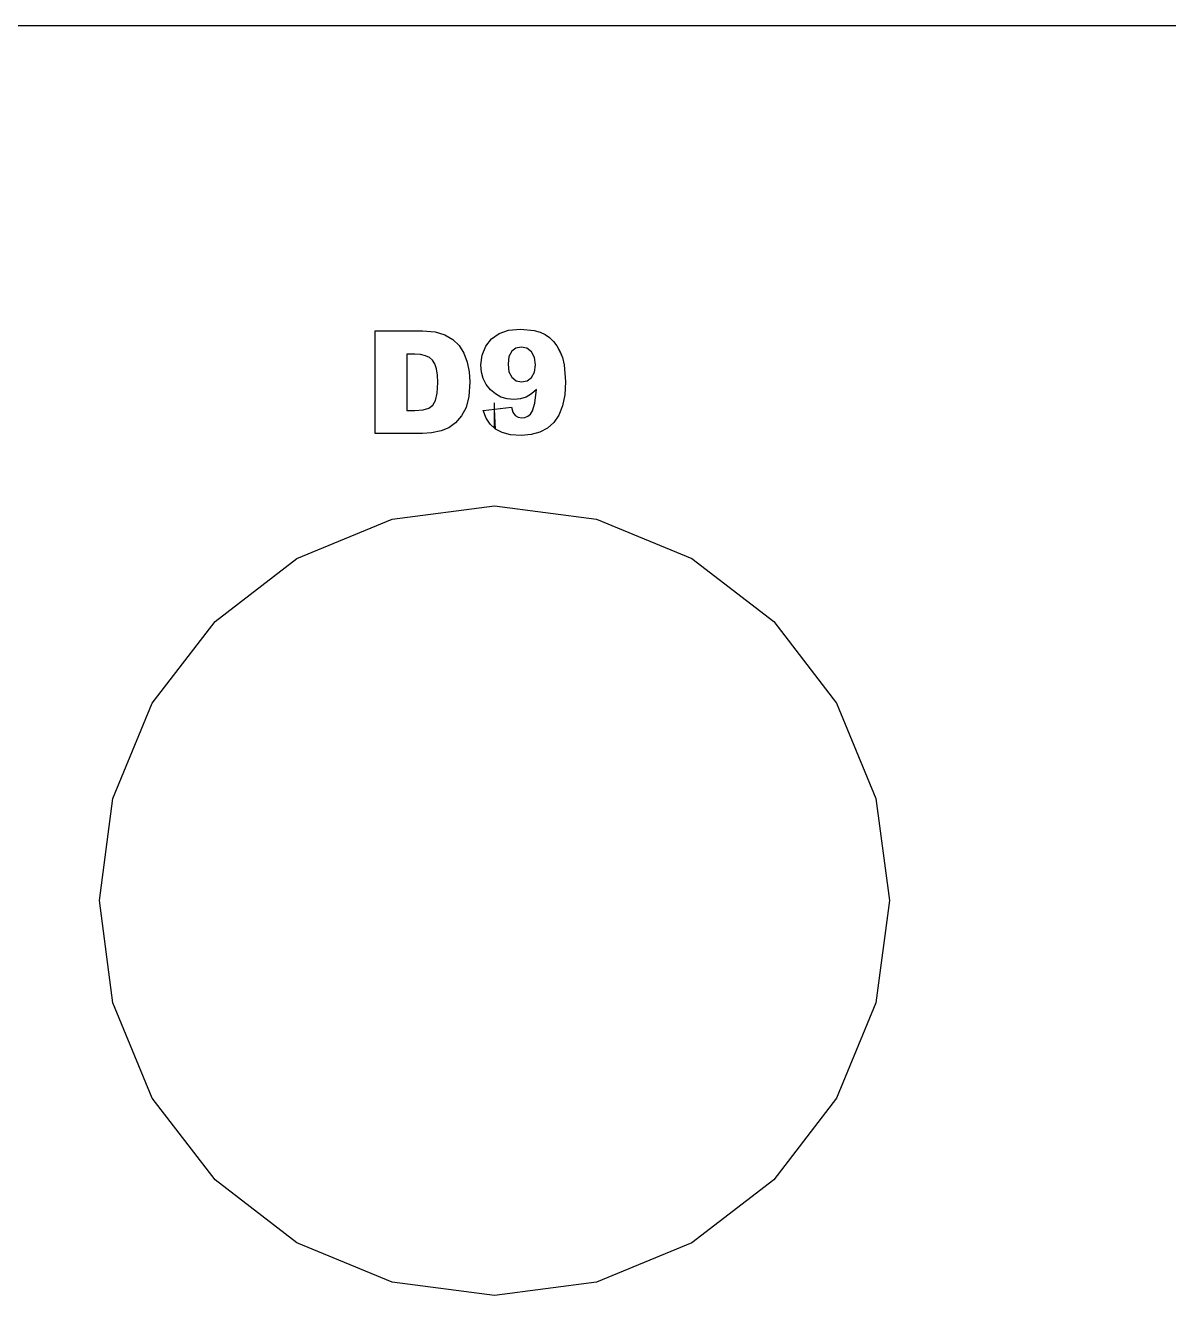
# Model space of a CAD drawing. Header units: metres. Extents: x 0 to 5.2, y 0 to 2.14.
# Drawn here: x 1.395 to 2.119, y 1.338 to 2.142 of the extents above; entities that cross this region are included whole.
import ezdxf

# ---------------------------------------------------------------- set-up
doc = ezdxf.new("R2010")
doc.units = ezdxf.units.M

msp = doc.modelspace()

# ---------------------------------------------------------------- linework, layer by layer
at = {"layer": 'D9'}
for p, q in [((1.61685, 1.94858, 0.06259), (1.64669, 1.94858, 0.06259)), ((1.61685, 1.88358, 0.06259), (1.61685, 1.94858, 0.06259)), ((1.61685, 1.94858, 0.09459), (1.64669, 1.94858, 0.09459)), ((1.61685, 1.88358, 0.09459), (1.61685, 1.94858, 0.09459)), ((1.61685, 1.94858, 0.06259), (1.61685, 1.94858, 0.09459)), ((1.64669, 1.94858, 0.06259), (1.65466, 1.94798, 0.06259)), ((1.64669, 1.94858, 0.09459), (1.65466, 1.94798, 0.09459)), ((1.64669, 1.94858, 0.06259), (1.64669, 1.94858, 0.09459)), ((1.65466, 1.94798, 0.06259), (1.66094, 1.94618, 0.06259)), ((1.65466, 1.94798, 0.09459), (1.66094, 1.94618, 0.09459)), ((1.65466, 1.94798, 0.06259), (1.65466, 1.94798, 0.09459)), ((1.66094, 1.94618, 0.06259), (1.6659, 1.94327, 0.06259)), ((1.66094, 1.94618, 0.09459), (1.6659, 1.94327, 0.09459)), ((1.66094, 1.94618, 0.06259), (1.66094, 1.94618, 0.09459)), ((1.6904, 1.94358, 0.06259), (1.69519, 1.94696, 0.06259)), ((1.6904, 1.94358, 0.09459), (1.69519, 1.94696, 0.09459)), ((1.69519, 1.94696, 0.06259), (1.70124, 1.949, 0.06259)), ((1.69519, 1.94696, 0.09459), (1.70124, 1.949, 0.09459)), ((1.69519, 1.94696, 0.06259), (1.69519, 1.94696, 0.09459)), ((1.70124, 1.949, 0.06259), (1.70867, 1.94969, 0.06259)), ((1.70124, 1.949, 0.09459), (1.70867, 1.94968, 0.09459)), ((1.70124, 1.949, 0.06259), (1.70124, 1.949, 0.09459)), ((1.70867, 1.94969, 0.06259), (1.71746, 1.94885, 0.06259)), ((1.70867, 1.94969, 0.06259), (1.70867, 1.94968, 0.09459)), ((1.70867, 1.94968, 0.09459), (1.71746, 1.94885, 0.09459)), ((1.71746, 1.94885, 0.06259), (1.72113, 1.9478, 0.06259)), ((1.71746, 1.94885, 0.09459), (1.72113, 1.9478, 0.09459)), ((1.71746, 1.94885, 0.06259), (1.71746, 1.94885, 0.09459)), ((1.72113, 1.9478, 0.06259), (1.72432, 1.94634, 0.06259)), ((1.72113, 1.9478, 0.09459), (1.72432, 1.94634, 0.09459)), ((1.72113, 1.9478, 0.06259), (1.72113, 1.9478, 0.09459)), ((1.72432, 1.94634, 0.06259), (1.72712, 1.94442, 0.06259)), ((1.72432, 1.94634, 0.09459), (1.72712, 1.94442, 0.09459)), ((1.72432, 1.94634, 0.06259), (1.72432, 1.94634, 0.09459)), ((1.6659, 1.94327, 0.06259), (1.66992, 1.93931, 0.06259)), ((1.6659, 1.94327, 0.09459), (1.66992, 1.93931, 0.09459)), ((1.6659, 1.94327, 0.06259), (1.6659, 1.94327, 0.09459)), ((1.66992, 1.93931, 0.06259), (1.67298, 1.93447, 0.06259)), ((1.66992, 1.93931, 0.09459), (1.67298, 1.93446, 0.09459)), ((1.66992, 1.93931, 0.06259), (1.66992, 1.93931, 0.09459)), ((1.68447, 1.9333, 0.06259), (1.68677, 1.93891, 0.06259)), ((1.68447, 1.9333, 0.09459), (1.68677, 1.93891, 0.09459)), ((1.68677, 1.93891, 0.06259), (1.6904, 1.94358, 0.06259)), ((1.68677, 1.93891, 0.09459), (1.6904, 1.94358, 0.09459)), ((1.68677, 1.93891, 0.06259), (1.68677, 1.93891, 0.09459)), ((1.6904, 1.94358, 0.06259), (1.6904, 1.94358, 0.09459)), ((1.70592, 1.93775, 0.06259), (1.70324, 1.93572, 0.06259)), ((1.70592, 1.93775, 0.09459), (1.70324, 1.93572, 0.09459)), ((1.7092, 1.93842, 0.06259), (1.70592, 1.93775, 0.06259)), ((1.7092, 1.93842, 0.09459), (1.70592, 1.93775, 0.09459)), ((1.70592, 1.93775, 0.06259), (1.70592, 1.93775, 0.09459)), ((1.71273, 1.93767, 0.06259), (1.7092, 1.93842, 0.06259)), ((1.71273, 1.93767, 0.09459), (1.7092, 1.93842, 0.09459)), ((1.7092, 1.93842, 0.06259), (1.7092, 1.93842, 0.09459)), ((1.71568, 1.93543, 0.06259), (1.71273, 1.93767, 0.06259)), ((1.71568, 1.93543, 0.09459), (1.71273, 1.93767, 0.09459)), ((1.71273, 1.93767, 0.06259), (1.71273, 1.93767, 0.09459)), ((1.72712, 1.94442, 0.06259), (1.72963, 1.942, 0.06259)), ((1.72712, 1.94442, 0.09459), (1.72963, 1.942, 0.09459)), ((1.72712, 1.94442, 0.06259), (1.72712, 1.94442, 0.09459)), ((1.72963, 1.942, 0.06259), (1.73183, 1.9391, 0.06259)), ((1.72963, 1.942, 0.09459), (1.73183, 1.9391, 0.09459)), ((1.72963, 1.942, 0.06259), (1.72963, 1.942, 0.09459)), ((1.73183, 1.9391, 0.06259), (1.73374, 1.9357, 0.06259)), ((1.73183, 1.9391, 0.09459), (1.73374, 1.93569, 0.09459)), ((1.73183, 1.9391, 0.06259), (1.73183, 1.9391, 0.09459)), ((1.63693, 1.93386, 0.06259), (1.63693, 1.89834, 0.06259)), ((1.64194, 1.93386, 0.06259), (1.63693, 1.93386, 0.06259)), ((1.63693, 1.93386, 0.06259), (1.63693, 1.93385, 0.09459)), ((1.63693, 1.93385, 0.09459), (1.63693, 1.89834, 0.09459)), ((1.64194, 1.93385, 0.09459), (1.63693, 1.93385, 0.09459)), ((1.64557, 1.93362, 0.06259), (1.64194, 1.93386, 0.06259)), ((1.64194, 1.93386, 0.06259), (1.64194, 1.93385, 0.09459)), ((1.64557, 1.93362, 0.09459), (1.64194, 1.93385, 0.09459)), ((1.64864, 1.9329, 0.06259), (1.64557, 1.93362, 0.06259)), ((1.64864, 1.9329, 0.09459), (1.64557, 1.93362, 0.09459)), ((1.64557, 1.93362, 0.06259), (1.64557, 1.93362, 0.09459)), ((1.65115, 1.93171, 0.06259), (1.64864, 1.9329, 0.06259)), ((1.65115, 1.93171, 0.09459), (1.64864, 1.9329, 0.09459)), ((1.64864, 1.9329, 0.06259), (1.64864, 1.9329, 0.09459)), ((1.65311, 1.93004, 0.06259), (1.65115, 1.93171, 0.06259)), ((1.65311, 1.93004, 0.09459), (1.65115, 1.93171, 0.09459)), ((1.65115, 1.93171, 0.06259), (1.65115, 1.93171, 0.09459)), ((1.65459, 1.92773, 0.06259), (1.65311, 1.93004, 0.06259)), ((1.65459, 1.92773, 0.09459), (1.65311, 1.93004, 0.09459)), ((1.65311, 1.93004, 0.06259), (1.65311, 1.93004, 0.09459)), ((1.67298, 1.93447, 0.06259), (1.67506, 1.92889, 0.06259)), ((1.67298, 1.93447, 0.06259), (1.67298, 1.93446, 0.09459)), ((1.67298, 1.93446, 0.09459), (1.67506, 1.92889, 0.09459)), ((1.68371, 1.92712, 0.06259), (1.68447, 1.9333, 0.06259)), ((1.68371, 1.92712, 0.09459), (1.68447, 1.9333, 0.09459)), ((1.68447, 1.9333, 0.06259), (1.68447, 1.9333, 0.09459)), ((1.70146, 1.93234, 0.06259), (1.70087, 1.9276, 0.06259)), ((1.70146, 1.93234, 0.09459), (1.70087, 1.9276, 0.09459)), ((1.70324, 1.93572, 0.06259), (1.70146, 1.93234, 0.06259)), ((1.70324, 1.93572, 0.09459), (1.70146, 1.93234, 0.09459)), ((1.70146, 1.93234, 0.06259), (1.70146, 1.93234, 0.09459)), ((1.70324, 1.93572, 0.06259), (1.70324, 1.93572, 0.09459)), ((1.71767, 1.93187, 0.06259), (1.71568, 1.93543, 0.06259)), ((1.71767, 1.93187, 0.09459), (1.71568, 1.93543, 0.09459)), ((1.71568, 1.93543, 0.06259), (1.71568, 1.93543, 0.09459)), ((1.71834, 1.92716, 0.06259), (1.71767, 1.93187, 0.06259)), ((1.71834, 1.92716, 0.09459), (1.71767, 1.93187, 0.09459)), ((1.71767, 1.93187, 0.06259), (1.71767, 1.93187, 0.09459)), ((1.73374, 1.9357, 0.06259), (1.73529, 1.93176, 0.06259)), ((1.73374, 1.9357, 0.06259), (1.73374, 1.93569, 0.09459)), ((1.73374, 1.93569, 0.09459), (1.73529, 1.93176, 0.09459)), ((1.73529, 1.93176, 0.06259), (1.73639, 1.92723, 0.06259)), ((1.73529, 1.93176, 0.09459), (1.73639, 1.92723, 0.09459)), ((1.73529, 1.93176, 0.06259), (1.73529, 1.93176, 0.09459)), ((1.65564, 1.9246, 0.06259), (1.65459, 1.92773, 0.06259)), ((1.65564, 1.9246, 0.09459), (1.65459, 1.92773, 0.09459)), ((1.65459, 1.92773, 0.06259), (1.65459, 1.92773, 0.09459)), ((1.65627, 1.92066, 0.06259), (1.65564, 1.9246, 0.06259)), ((1.65627, 1.92066, 0.09459), (1.65564, 1.9246, 0.09459)), ((1.65564, 1.9246, 0.06259), (1.65564, 1.9246, 0.09459)), ((1.67506, 1.92889, 0.06259), (1.67626, 1.92277, 0.06259)), ((1.67506, 1.92889, 0.09459), (1.67626, 1.92277, 0.09459)), ((1.67506, 1.92889, 0.06259), (1.67506, 1.92889, 0.09459)), ((1.67626, 1.92277, 0.06259), (1.67666, 1.9163, 0.06259)), ((1.67626, 1.92277, 0.09459), (1.67666, 1.9163, 0.09459)), ((1.67626, 1.92277, 0.06259), (1.67626, 1.92277, 0.09459)), ((1.68408, 1.92258, 0.06259), (1.68371, 1.92712, 0.06259)), ((1.68408, 1.92258, 0.09459), (1.68371, 1.92712, 0.09459)), ((1.68371, 1.92712, 0.06259), (1.68371, 1.92712, 0.09459)), ((1.68521, 1.91845, 0.06259), (1.68408, 1.92258, 0.06259)), ((1.68521, 1.91845, 0.09459), (1.68408, 1.92258, 0.09459)), ((1.68408, 1.92258, 0.06259), (1.68408, 1.92258, 0.09459)), ((1.70087, 1.9276, 0.06259), (1.70148, 1.92279, 0.06259)), ((1.70087, 1.9276, 0.09459), (1.70148, 1.92279, 0.09459)), ((1.70087, 1.9276, 0.06259), (1.70087, 1.9276, 0.09459)), ((1.70148, 1.92279, 0.06259), (1.70333, 1.91927, 0.06259)), ((1.70148, 1.92279, 0.09459), (1.70333, 1.91927, 0.09459)), ((1.70148, 1.92279, 0.06259), (1.70148, 1.92279, 0.09459)), ((1.71581, 1.91918, 0.06259), (1.7177, 1.92257, 0.06259)), ((1.71581, 1.91918, 0.09459), (1.7177, 1.92257, 0.09459)), ((1.7177, 1.92257, 0.06259), (1.71834, 1.92716, 0.06259)), ((1.7177, 1.92257, 0.09459), (1.71834, 1.92716, 0.09459)), ((1.7177, 1.92257, 0.06259), (1.7177, 1.92257, 0.09459)), ((1.71834, 1.92716, 0.06259), (1.71834, 1.92716, 0.09459)), ((1.73639, 1.92723, 0.06259), (1.73727, 1.91643, 0.06259)), ((1.73639, 1.92723, 0.09459), (1.73727, 1.91643, 0.09459)), ((1.73639, 1.92723, 0.06259), (1.73639, 1.92723, 0.09459)), ((1.65611, 1.90918, 0.06259), (1.65648, 1.9159, 0.06259)), ((1.65611, 1.90917, 0.09459), (1.65648, 1.9159, 0.09459)), ((1.65648, 1.9159, 0.06259), (1.65627, 1.92066, 0.06259)), ((1.65648, 1.9159, 0.09459), (1.65627, 1.92066, 0.09459)), ((1.65627, 1.92066, 0.06259), (1.65627, 1.92066, 0.09459)), ((1.65648, 1.9159, 0.06259), (1.65648, 1.9159, 0.09459)), ((1.67666, 1.9163, 0.06259), (1.67607, 1.90705, 0.06259)), ((1.67666, 1.9163, 0.09459), (1.67607, 1.90705, 0.09459)), ((1.67666, 1.9163, 0.06259), (1.67666, 1.9163, 0.09459)), ((1.68709, 1.91473, 0.06259), (1.68521, 1.91845, 0.06259)), ((1.68709, 1.91473, 0.09459), (1.68521, 1.91845, 0.09459)), ((1.68521, 1.91845, 0.06259), (1.68521, 1.91845, 0.09459)), ((1.68972, 1.91142, 0.06259), (1.68709, 1.91473, 0.06259)), ((1.68972, 1.91142, 0.09459), (1.68709, 1.91473, 0.09459)), ((1.68709, 1.91473, 0.06259), (1.68709, 1.91473, 0.09459)), ((1.70333, 1.91927, 0.06259), (1.70609, 1.91711, 0.06259)), ((1.70333, 1.91927, 0.09459), (1.70609, 1.91711, 0.09459)), ((1.70333, 1.91927, 0.06259), (1.70333, 1.91927, 0.09459)), ((1.70609, 1.91711, 0.06259), (1.70947, 1.91639, 0.06259)), ((1.70609, 1.91711, 0.09459), (1.70947, 1.91639, 0.09459)), ((1.70609, 1.91711, 0.06259), (1.70609, 1.91711, 0.09459)), ((1.70947, 1.91639, 0.06259), (1.71296, 1.91709, 0.06259)), ((1.70947, 1.91639, 0.09459), (1.71296, 1.91708, 0.09459)), ((1.70947, 1.91639, 0.06259), (1.70947, 1.91639, 0.09459)), ((1.71296, 1.91709, 0.06259), (1.71581, 1.91918, 0.06259)), ((1.71296, 1.91708, 0.09459), (1.71581, 1.91918, 0.09459)), ((1.71296, 1.91709, 0.06259), (1.71296, 1.91708, 0.09459)), ((1.71581, 1.91918, 0.06259), (1.71581, 1.91918, 0.09459)), ((1.73727, 1.91643, 0.06259), (1.73681, 1.90822, 0.06259)), ((1.73727, 1.91643, 0.09459), (1.73681, 1.90822, 0.09459)), ((1.73727, 1.91643, 0.06259), (1.73727, 1.91643, 0.09459)), ((1.65498, 1.90462, 0.06259), (1.65611, 1.90918, 0.06259)), ((1.65498, 1.90461, 0.09459), (1.65611, 1.90917, 0.09459)), ((1.65611, 1.90918, 0.06259), (1.65611, 1.90917, 0.09459)), ((1.67607, 1.90705, 0.06259), (1.67429, 1.90014, 0.06259)), ((1.67607, 1.90705, 0.09459), (1.67429, 1.90014, 0.09459)), ((1.67607, 1.90705, 0.06259), (1.67607, 1.90705, 0.09459)), ((1.69289, 1.90871, 0.06259), (1.68972, 1.91142, 0.06259)), ((1.69289, 1.9087, 0.09459), (1.68972, 1.91142, 0.09459)), ((1.68972, 1.91142, 0.06259), (1.68972, 1.91142, 0.09459)), ((1.69641, 1.90677, 0.06259), (1.69289, 1.90871, 0.06259)), ((1.69289, 1.90871, 0.06259), (1.69289, 1.9087, 0.09459)), ((1.69641, 1.90676, 0.09459), (1.69289, 1.9087, 0.09459)), ((1.70026, 1.9056, 0.06259), (1.69641, 1.90677, 0.06259)), ((1.69641, 1.90677, 0.06259), (1.69641, 1.90676, 0.09459)), ((1.70026, 1.9056, 0.09459), (1.69641, 1.90676, 0.09459)), ((1.70446, 1.90521, 0.06259), (1.70026, 1.9056, 0.06259)), ((1.70446, 1.90521, 0.09459), (1.70026, 1.9056, 0.09459)), ((1.70026, 1.9056, 0.06259), (1.70026, 1.9056, 0.09459)), ((1.70867, 1.9056, 0.06259), (1.70446, 1.90521, 0.06259)), ((1.70867, 1.9056, 0.09459), (1.70446, 1.90521, 0.09459)), ((1.71235, 1.90677, 0.06259), (1.70867, 1.9056, 0.06259)), ((1.71235, 1.90676, 0.09459), (1.70867, 1.9056, 0.09459)), ((1.70867, 1.9056, 0.06259), (1.70867, 1.9056, 0.09459)), ((1.71572, 1.90876, 0.06259), (1.71235, 1.90677, 0.06259)), ((1.71572, 1.90876, 0.09459), (1.71235, 1.90676, 0.09459)), ((1.71235, 1.90677, 0.06259), (1.71235, 1.90676, 0.09459)), ((1.719, 1.91164, 0.06259), (1.71572, 1.90876, 0.06259)), ((1.719, 1.91164, 0.09459), (1.71572, 1.90876, 0.09459)), ((1.71572, 1.90876, 0.06259), (1.71572, 1.90876, 0.09459)), ((1.71789, 1.90299, 0.06259), (1.719, 1.91164, 0.06259)), ((1.71789, 1.90298, 0.09459), (1.719, 1.91164, 0.09459)), ((1.719, 1.91164, 0.06259), (1.719, 1.91164, 0.09459)), ((1.73681, 1.90822, 0.06259), (1.73542, 1.90118, 0.06259)), ((1.73681, 1.90822, 0.09459), (1.73542, 1.90118, 0.09459)), ((1.73681, 1.90822, 0.06259), (1.73681, 1.90822, 0.09459)), ((1.63693, 1.89834, 0.06259), (1.64185, 1.89834, 0.06259)), ((1.63693, 1.89834, 0.09459), (1.64185, 1.89834, 0.09459)), ((1.63693, 1.89834, 0.06259), (1.63693, 1.89834, 0.09459)), ((1.64185, 1.89834, 0.06259), (1.64724, 1.89869, 0.06259)), ((1.64185, 1.89834, 0.09459), (1.64724, 1.89869, 0.09459)), ((1.64185, 1.89834, 0.06259), (1.64185, 1.89834, 0.09459)), ((1.64724, 1.89869, 0.06259), (1.65081, 1.89974, 0.06259)), ((1.64724, 1.89869, 0.09459), (1.65081, 1.89974, 0.09459)), ((1.64724, 1.89869, 0.06259), (1.64724, 1.89869, 0.09459)), ((1.65081, 1.89974, 0.06259), (1.65318, 1.90166, 0.06259)), ((1.65081, 1.89974, 0.09459), (1.65318, 1.90165, 0.09459)), ((1.65081, 1.89974, 0.06259), (1.65081, 1.89974, 0.09459)), ((1.65318, 1.90166, 0.06259), (1.65498, 1.90462, 0.06259)), ((1.65318, 1.90165, 0.09459), (1.65498, 1.90461, 0.09459)), ((1.65318, 1.90166, 0.06259), (1.65318, 1.90165, 0.09459)), ((1.65498, 1.90462, 0.06259), (1.65498, 1.90461, 0.09459)), ((1.67429, 1.90014, 0.06259), (1.67145, 1.89486, 0.06259)), ((1.67429, 1.90014, 0.09459), (1.67145, 1.89486, 0.09459)), ((1.67429, 1.90014, 0.06259), (1.67429, 1.90014, 0.09459)), ((1.68508, 1.89816, 0.06259), (1.70304, 1.90043, 0.06259)), ((1.68508, 1.89816, 0.09459), (1.70304, 1.90042, 0.09459)), ((1.68702, 1.89341, 0.06259), (1.68508, 1.89816, 0.06259)), ((1.68702, 1.89341, 0.09459), (1.68508, 1.89816, 0.09459)), ((1.68508, 1.89816, 0.06259), (1.68508, 1.89816, 0.09459)), ((1.70304, 1.90043, 0.06259), (1.70399, 1.89721, 0.06259)), ((1.70304, 1.90043, 0.06259), (1.70304, 1.90042, 0.09459)), ((1.70304, 1.90042, 0.09459), (1.70399, 1.89721, 0.09459)), ((1.70446, 1.90521, 0.06259), (1.70446, 1.90521, 0.09459)), ((1.715, 1.89602, 0.06259), (1.71634, 1.89794, 0.06259)), ((1.715, 1.89602, 0.09459), (1.71634, 1.89794, 0.09459)), ((1.71634, 1.89794, 0.06259), (1.71789, 1.90299, 0.06259)), ((1.71634, 1.89794, 0.09459), (1.71789, 1.90298, 0.09459)), ((1.71634, 1.89794, 0.06259), (1.71634, 1.89794, 0.09459)), ((1.71789, 1.90299, 0.06259), (1.71789, 1.90298, 0.09459)), ((1.73542, 1.90118, 0.06259), (1.7331, 1.89533, 0.06259)), ((1.73542, 1.90118, 0.09459), (1.7331, 1.89533, 0.09459)), ((1.73542, 1.90118, 0.06259), (1.73542, 1.90118, 0.09459)), ((1.6677, 1.89052, 0.06259), (1.66333, 1.88728, 0.06259)), ((1.6677, 1.89051, 0.09459), (1.66333, 1.88728, 0.09459)), ((1.67145, 1.89486, 0.06259), (1.6677, 1.89052, 0.06259)), ((1.67145, 1.89486, 0.09459), (1.6677, 1.89051, 0.09459)), ((1.6677, 1.89052, 0.06259), (1.6677, 1.89051, 0.09459)), ((1.67145, 1.89486, 0.06259), (1.67145, 1.89486, 0.09459)), ((1.68965, 1.88952, 0.06259), (1.68702, 1.89341, 0.06259)), ((1.68965, 1.88952, 0.09459), (1.68702, 1.89341, 0.09459)), ((1.68702, 1.89341, 0.06259), (1.68702, 1.89341, 0.09459)), ((1.693, 1.88648, 0.06259), (1.68965, 1.88952, 0.06259)), ((1.693, 1.88647, 0.09459), (1.68965, 1.88952, 0.09459)), ((1.68965, 1.88952, 0.06259), (1.68965, 1.88952, 0.09459)), ((1.70399, 1.89721, 0.06259), (1.70543, 1.8951, 0.06259)), ((1.70399, 1.89721, 0.09459), (1.70543, 1.8951, 0.09459)), ((1.70399, 1.89721, 0.06259), (1.70399, 1.89721, 0.09459)), ((1.70543, 1.8951, 0.06259), (1.70731, 1.89394, 0.06259)), ((1.70543, 1.8951, 0.09459), (1.70731, 1.89394, 0.09459)), ((1.70543, 1.8951, 0.06259), (1.70543, 1.8951, 0.09459)), ((1.70731, 1.89394, 0.06259), (1.70956, 1.89355, 0.06259)), ((1.70731, 1.89394, 0.09459), (1.70956, 1.89355, 0.09459)), ((1.70731, 1.89394, 0.06259), (1.70731, 1.89394, 0.09459)), ((1.70956, 1.89355, 0.06259), (1.71161, 1.89383, 0.06259)), ((1.70956, 1.89355, 0.09459), (1.71161, 1.89383, 0.09459)), ((1.70956, 1.89355, 0.06259), (1.70956, 1.89355, 0.09459)), ((1.71161, 1.89383, 0.06259), (1.71343, 1.89465, 0.06259)), ((1.71161, 1.89383, 0.09459), (1.71343, 1.89465, 0.09459)), ((1.71161, 1.89383, 0.06259), (1.71161, 1.89383, 0.09459)), ((1.71343, 1.89465, 0.06259), (1.715, 1.89602, 0.06259)), ((1.71343, 1.89465, 0.09459), (1.715, 1.89602, 0.09459)), ((1.71343, 1.89465, 0.06259), (1.71343, 1.89465, 0.09459)), ((1.715, 1.89602, 0.06259), (1.715, 1.89602, 0.09459)), ((1.72986, 1.89065, 0.06259), (1.7258, 1.88707, 0.06259)), ((1.72986, 1.89065, 0.09459), (1.7258, 1.88707, 0.09459)), ((1.7331, 1.89533, 0.06259), (1.72986, 1.89065, 0.06259)), ((1.7331, 1.89533, 0.09459), (1.72986, 1.89065, 0.09459)), ((1.72986, 1.89065, 0.06259), (1.72986, 1.89065, 0.09459)), ((1.7331, 1.89533, 0.06259), (1.7331, 1.89533, 0.09459)), ((1.64669, 1.88358, 0.06259), (1.61685, 1.88358, 0.06259)), ((1.64669, 1.88358, 0.09459), (1.61685, 1.88358, 0.09459)), ((1.61685, 1.88358, 0.06259), (1.61685, 1.88358, 0.09459)), ((1.65236, 1.88402, 0.06259), (1.64669, 1.88358, 0.06259)), ((1.65236, 1.88402, 0.09459), (1.64669, 1.88358, 0.09459)), ((1.64669, 1.88358, 0.06259), (1.64669, 1.88358, 0.09459)), ((1.65866, 1.88535, 0.06259), (1.65236, 1.88402, 0.06259)), ((1.65866, 1.88535, 0.09459), (1.65236, 1.88402, 0.09459)), ((1.65236, 1.88402, 0.06259), (1.65236, 1.88402, 0.09459)), ((1.66333, 1.88728, 0.06259), (1.65866, 1.88535, 0.06259)), ((1.66333, 1.88728, 0.09459), (1.65866, 1.88535, 0.09459)), ((1.65866, 1.88535, 0.06259), (1.65866, 1.88535, 0.09459)), ((1.66333, 1.88728, 0.06259), (1.66333, 1.88728, 0.09459)), ((1.6971, 1.88426, 0.06259), (1.693, 1.88648, 0.06259)), ((1.693, 1.88648, 0.06259), (1.693, 1.88647, 0.09459)), ((1.6971, 1.88426, 0.09459), (1.693, 1.88647, 0.09459)), ((1.7024, 1.88292, 0.06259), (1.6971, 1.88426, 0.06259)), ((1.7024, 1.88292, 0.09459), (1.6971, 1.88426, 0.09459)), ((1.6971, 1.88426, 0.06259), (1.6971, 1.88426, 0.09459)), ((1.70934, 1.88247, 0.06259), (1.7024, 1.88292, 0.06259)), ((1.70934, 1.88247, 0.09459), (1.7024, 1.88292, 0.09459)), ((1.7024, 1.88292, 0.06259), (1.7024, 1.88292, 0.09459)), ((1.71554, 1.88298, 0.06259), (1.70934, 1.88247, 0.06259)), ((1.71554, 1.88298, 0.09459), (1.70934, 1.88247, 0.09459)), ((1.70934, 1.88247, 0.06259), (1.70934, 1.88247, 0.09459)), ((1.72103, 1.88451, 0.06259), (1.71554, 1.88298, 0.06259)), ((1.72103, 1.88451, 0.09459), (1.71554, 1.88298, 0.09459)), ((1.71554, 1.88298, 0.06259), (1.71554, 1.88298, 0.09459)), ((1.7258, 1.88707, 0.06259), (1.72103, 1.88451, 0.06259)), ((1.7258, 1.88707, 0.09459), (1.72103, 1.88451, 0.09459)), ((1.72103, 1.88451, 0.06259), (1.72103, 1.88451, 0.09459)), ((1.7258, 1.88707, 0.06259), (1.7258, 1.88707, 0.09459))]:
    msp.add_line(p, q, dxfattribs=at)
at = {"layer": 'EXTRUDER_SIDE'}
for p, q in [((0, 2.142, 0.0626), (5.204, 2.142, 0.0626)), ((0, 2.142, 0.0001), (5.204, 2.142, 0.0001)), ((1.61685, 1.94858, 0.06259), (1.64669, 1.94858, 0.06259)), ((1.61685, 1.88358, 0.06259), (1.61685, 1.94858, 0.06259)), ((1.64669, 1.94858, 0.06259), (1.65466, 1.94798, 0.06259)), ((1.65466, 1.94798, 0.06259), (1.66094, 1.94618, 0.06259)), ((1.66094, 1.94618, 0.06259), (1.6659, 1.94327, 0.06259)), ((1.6904, 1.94358, 0.06259), (1.69519, 1.94696, 0.06259)), ((1.69519, 1.94696, 0.06259), (1.70124, 1.949, 0.06259)), ((1.70124, 1.949, 0.06259), (1.70867, 1.94969, 0.06259)), ((1.70867, 1.94969, 0.06259), (1.71746, 1.94885, 0.06259)), ((1.71746, 1.94885, 0.06259), (1.72113, 1.9478, 0.06259)), ((1.72113, 1.9478, 0.06259), (1.72432, 1.94634, 0.06259)), ((1.72432, 1.94634, 0.06259), (1.72712, 1.94442, 0.06259)), ((1.6659, 1.94327, 0.06259), (1.66992, 1.93931, 0.06259)), ((1.66992, 1.93931, 0.06259), (1.67298, 1.93447, 0.06259)), ((1.68447, 1.9333, 0.06259), (1.68677, 1.93891, 0.06259)), ((1.68677, 1.93891, 0.06259), (1.6904, 1.94358, 0.06259)), ((1.70592, 1.93775, 0.06259), (1.70324, 1.93572, 0.06259)), ((1.7092, 1.93842, 0.06259), (1.70592, 1.93775, 0.06259)), ((1.71273, 1.93767, 0.06259), (1.7092, 1.93842, 0.06259)), ((1.71568, 1.93543, 0.06259), (1.71273, 1.93767, 0.06259)), ((1.72712, 1.94442, 0.06259), (1.72963, 1.942, 0.06259)), ((1.72963, 1.942, 0.06259), (1.73183, 1.9391, 0.06259)), ((1.73183, 1.9391, 0.06259), (1.73374, 1.9357, 0.06259)), ((1.64194, 1.93386, 0.06259), (1.63693, 1.93386, 0.06259)), ((1.63693, 1.93386, 0.06259), (1.63693, 1.89834, 0.06259)), ((1.64557, 1.93362, 0.06259), (1.64194, 1.93386, 0.06259)), ((1.64864, 1.9329, 0.06259), (1.64557, 1.93362, 0.06259)), ((1.65115, 1.93171, 0.06259), (1.64864, 1.9329, 0.06259)), ((1.65311, 1.93004, 0.06259), (1.65115, 1.93171, 0.06259)), ((1.65459, 1.92773, 0.06259), (1.65311, 1.93004, 0.06259)), ((1.67298, 1.93447, 0.06259), (1.67506, 1.92889, 0.06259)), ((1.68371, 1.92712, 0.06259), (1.68447, 1.9333, 0.06259)), ((1.70146, 1.93234, 0.06259), (1.70087, 1.9276, 0.06259)), ((1.70324, 1.93572, 0.06259), (1.70146, 1.93234, 0.06259)), ((1.71767, 1.93187, 0.06259), (1.71568, 1.93543, 0.06259)), ((1.71834, 1.92716, 0.06259), (1.71767, 1.93187, 0.06259)), ((1.73374, 1.9357, 0.06259), (1.73529, 1.93176, 0.06259)), ((1.73529, 1.93176, 0.06259), (1.73639, 1.92723, 0.06259)), ((1.65564, 1.9246, 0.06259), (1.65459, 1.92773, 0.06259)), ((1.65627, 1.92066, 0.06259), (1.65564, 1.9246, 0.06259)), ((1.67506, 1.92889, 0.06259), (1.67626, 1.92277, 0.06259)), ((1.67626, 1.92277, 0.06259), (1.67666, 1.9163, 0.06259)), ((1.68408, 1.92258, 0.06259), (1.68371, 1.92712, 0.06259)), ((1.68521, 1.91845, 0.06259), (1.68408, 1.92258, 0.06259)), ((1.70087, 1.9276, 0.06259), (1.70148, 1.92279, 0.06259)), ((1.70148, 1.92279, 0.06259), (1.70333, 1.91927, 0.06259)), ((1.71581, 1.91918, 0.06259), (1.7177, 1.92257, 0.06259)), ((1.7177, 1.92257, 0.06259), (1.71834, 1.92716, 0.06259)), ((1.73639, 1.92723, 0.06259), (1.73727, 1.91643, 0.06259)), ((1.65611, 1.90918, 0.06259), (1.65648, 1.9159, 0.06259)), ((1.65648, 1.9159, 0.06259), (1.65627, 1.92066, 0.06259)), ((1.67666, 1.9163, 0.06259), (1.67607, 1.90705, 0.06259)), ((1.68709, 1.91473, 0.06259), (1.68521, 1.91845, 0.06259)), ((1.68972, 1.91142, 0.06259), (1.68709, 1.91473, 0.06259)), ((1.70333, 1.91927, 0.06259), (1.70609, 1.91711, 0.06259)), ((1.70609, 1.91711, 0.06259), (1.70947, 1.91639, 0.06259)), ((1.70947, 1.91639, 0.06259), (1.71296, 1.91709, 0.06259)), ((1.71296, 1.91709, 0.06259), (1.71581, 1.91918, 0.06259)), ((1.73727, 1.91643, 0.06259), (1.73681, 1.90822, 0.06259)), ((1.65498, 1.90462, 0.06259), (1.65611, 1.90918, 0.06259)), ((1.67607, 1.90705, 0.06259), (1.67429, 1.90014, 0.06259)), ((1.69289, 1.90871, 0.06259), (1.68972, 1.91142, 0.06259)), ((1.69641, 1.90677, 0.06259), (1.69289, 1.90871, 0.06259)), ((1.70026, 1.9056, 0.06259), (1.69641, 1.90677, 0.06259)), ((1.70446, 1.90521, 0.06259), (1.70026, 1.9056, 0.06259)), ((1.70867, 1.9056, 0.06259), (1.70446, 1.90521, 0.06259)), ((1.71235, 1.90677, 0.06259), (1.70867, 1.9056, 0.06259)), ((1.71572, 1.90876, 0.06259), (1.71235, 1.90677, 0.06259)), ((1.719, 1.91164, 0.06259), (1.71572, 1.90876, 0.06259)), ((1.71789, 1.90299, 0.06259), (1.719, 1.91164, 0.06259)), ((1.73681, 1.90822, 0.06259), (1.73542, 1.90118, 0.06259)), ((1.63693, 1.89834, 0.06259), (1.64185, 1.89834, 0.06259)), ((1.64185, 1.89834, 0.06259), (1.64724, 1.89869, 0.06259)), ((1.64724, 1.89869, 0.06259), (1.65081, 1.89974, 0.06259)), ((1.65081, 1.89974, 0.06259), (1.65318, 1.90166, 0.06259)), ((1.65318, 1.90166, 0.06259), (1.65498, 1.90462, 0.06259)), ((1.67429, 1.90014, 0.06259), (1.67145, 1.89486, 0.06259)), ((1.68508, 1.89816, 0.06259), (1.69225, 1.89907, 0.06259)), ((1.68702, 1.89341, 0.06259), (1.68508, 1.89816, 0.06259)), ((1.69225, 1.89907, 0.06259), (1.69225, 1.903, 0.06259)), ((1.69225, 1.89907, 0.06259), (1.70304, 1.90043, 0.06259)), ((1.69225, 1.88715, 0.06259), (1.69225, 1.89907, 0.06259)), ((1.693, 1.88648, 0.06259), (1.69225, 1.89907, 0.06259)), ((1.70304, 1.90043, 0.06259), (1.70399, 1.89721, 0.06259)), ((1.715, 1.89602, 0.06259), (1.71634, 1.89794, 0.06259)), ((1.71634, 1.89794, 0.06259), (1.71789, 1.90299, 0.06259)), ((1.73542, 1.90118, 0.06259), (1.7331, 1.89533, 0.06259)), ((1.6677, 1.89052, 0.06259), (1.66333, 1.88728, 0.06259)), ((1.67145, 1.89486, 0.06259), (1.6677, 1.89052, 0.06259)), ((1.68965, 1.88952, 0.06259), (1.68702, 1.89341, 0.06259)), ((1.69225, 1.88715, 0.06259), (1.68965, 1.88952, 0.06259)), ((1.70399, 1.89721, 0.06259), (1.70543, 1.8951, 0.06259)), ((1.70543, 1.8951, 0.06259), (1.70731, 1.89394, 0.06259)), ((1.70731, 1.89394, 0.06259), (1.70956, 1.89355, 0.06259)), ((1.70956, 1.89355, 0.06259), (1.71161, 1.89383, 0.06259)), ((1.71161, 1.89383, 0.06259), (1.71343, 1.89465, 0.06259)), ((1.71343, 1.89465, 0.06259), (1.715, 1.89602, 0.06259)), ((1.72986, 1.89065, 0.06259), (1.7258, 1.88707, 0.06259)), ((1.7331, 1.89533, 0.06259), (1.72986, 1.89065, 0.06259)), ((1.64669, 1.88358, 0.06259), (1.61685, 1.88358, 0.06259)), ((1.65236, 1.88402, 0.06259), (1.64669, 1.88358, 0.06259)), ((1.65866, 1.88535, 0.06259), (1.65236, 1.88402, 0.06259)), ((1.66333, 1.88728, 0.06259), (1.65866, 1.88535, 0.06259)), ((1.693, 1.88648, 0.06259), (1.69225, 1.88715, 0.06259)), ((1.6971, 1.88426, 0.06259), (1.693, 1.88648, 0.06259)), ((1.7024, 1.88292, 0.06259), (1.6971, 1.88426, 0.06259)), ((1.70934, 1.88247, 0.06259), (1.7024, 1.88292, 0.06259)), ((1.71554, 1.88298, 0.06259), (1.70934, 1.88247, 0.06259)), ((1.72103, 1.88451, 0.06259), (1.71554, 1.88298, 0.06259)), ((1.7258, 1.88707, 0.06259), (1.72103, 1.88451, 0.06259)), ((1.62755, 1.82948, 0.06259), (1.69225, 1.838, 0.06259)), ((1.62755, 1.82948, 0.00009), (1.69225, 1.838, 0.00009)), ((1.69225, 1.838, 0.06259), (1.75695, 1.82948, 0.06259)), ((1.69225, 1.838, 0.06259), (1.69225, 1.838, 0.00009)), ((1.69225, 1.838, 0.00009), (1.75695, 1.82948, 0.00009)), ((1.56725, 1.8045, 0.06258), (1.62755, 1.82948, 0.06259)), ((1.56725, 1.80451, 0.00008), (1.62755, 1.82948, 0.00009)), ((1.62755, 1.82948, 0.06259), (1.62755, 1.82948, 0.00009)), ((1.75695, 1.82948, 0.06259), (1.75695, 1.82948, 0.00009)), ((1.75695, 1.82948, 0.06259), (1.81725, 1.8045, 0.06258)), ((1.75695, 1.82948, 0.00009), (1.81725, 1.80451, 0.00008)), ((1.51547, 1.76478, 0.00008), (1.56725, 1.80451, 0.00008)), ((1.51547, 1.76477, 0.06258), (1.56725, 1.8045, 0.06258)), ((1.56725, 1.8045, 0.06258), (1.56725, 1.80451, 0.00008)), ((1.81725, 1.8045, 0.06258), (1.81725, 1.80451, 0.00008)), ((1.81725, 1.80451, 0.00008), (1.86903, 1.76478, 0.00008)), ((1.81725, 1.8045, 0.06258), (1.86903, 1.76477, 0.06258)), ((1.47574, 1.713, 0.00008), (1.51547, 1.76478, 0.00008)), ((1.47574, 1.713, 0.06258), (1.51547, 1.76477, 0.06258)), ((1.51547, 1.76477, 0.06258), (1.51547, 1.76478, 0.00008)), ((1.86903, 1.76477, 0.06258), (1.86903, 1.76478, 0.00008)), ((1.86903, 1.76478, 0.00008), (1.90876, 1.713, 0.00008)), ((1.86903, 1.76477, 0.06258), (1.90876, 1.713, 0.06258)), ((1.45077, 1.6527, 0.06258), (1.47574, 1.713, 0.06258)), ((1.45077, 1.6527, 0.00008), (1.47574, 1.713, 0.00008)), ((1.47574, 1.713, 0.06258), (1.47574, 1.713, 0.00008)), ((1.90876, 1.713, 0.06258), (1.90876, 1.713, 0.00008)), ((1.90876, 1.713, 0.06258), (1.93373, 1.6527, 0.06258)), ((1.90876, 1.713, 0.00008), (1.93373, 1.6527, 0.00008)), ((1.44225, 1.588, 0.06257), (1.45077, 1.6527, 0.06258)), ((1.44225, 1.588, 0.00007), (1.45077, 1.6527, 0.00008)), ((1.45077, 1.6527, 0.06258), (1.45077, 1.6527, 0.00008)), ((1.93373, 1.6527, 0.06258), (1.93373, 1.6527, 0.00008)), ((1.93373, 1.6527, 0.06258), (1.94225, 1.588, 0.06257)), ((1.93373, 1.6527, 0.00008), (1.94225, 1.588, 0.00007)), ((1.44225, 1.588, 0.06257), (1.44225, 1.588, 0.00007)), ((1.45077, 1.52329, 0.06257), (1.44225, 1.588, 0.06257)), ((1.45077, 1.5233, 0.00007), (1.44225, 1.588, 0.00007)), ((1.94225, 1.588, 0.06257), (1.93373, 1.52329, 0.06257)), ((1.94225, 1.588, 0.00007), (1.93373, 1.5233, 0.00007)), ((1.94225, 1.588, 0.06257), (1.94225, 1.588, 0.00007)), ((1.45077, 1.52329, 0.06257), (1.45077, 1.5233, 0.00007)), ((1.47574, 1.463, 0.00007), (1.45077, 1.5233, 0.00007)), ((1.47574, 1.463, 0.06257), (1.45077, 1.52329, 0.06257)), ((1.93373, 1.5233, 0.00007), (1.90876, 1.463, 0.00007)), ((1.93373, 1.52329, 0.06257), (1.90876, 1.463, 0.06257)), ((1.93373, 1.52329, 0.06257), (1.93373, 1.5233, 0.00007)), ((1.47574, 1.463, 0.06257), (1.47574, 1.463, 0.00007)), ((1.51547, 1.41122, 0.06257), (1.47574, 1.463, 0.06257)), ((1.51547, 1.41122, 0.00007), (1.47574, 1.463, 0.00007)), ((1.90876, 1.463, 0.06257), (1.86903, 1.41122, 0.06257)), ((1.90876, 1.463, 0.00007), (1.86903, 1.41122, 0.00007)), ((1.90876, 1.463, 0.06257), (1.90876, 1.463, 0.00007)), ((1.51547, 1.41122, 0.06257), (1.51547, 1.41122, 0.00007)), ((1.56725, 1.37149, 0.06256), (1.51547, 1.41122, 0.06257)), ((1.56725, 1.37149, 0.00006), (1.51547, 1.41122, 0.00007)), ((1.86903, 1.41122, 0.06257), (1.81725, 1.37149, 0.06256)), ((1.86903, 1.41122, 0.00007), (1.81725, 1.37149, 0.00006)), ((1.86903, 1.41122, 0.06257), (1.86903, 1.41122, 0.00007)), ((1.62755, 1.34652, 0.06256), (1.56725, 1.37149, 0.06256)), ((1.56725, 1.37149, 0.06256), (1.56725, 1.37149, 0.00006)), ((1.62755, 1.34652, 0.00006), (1.56725, 1.37149, 0.00006)), ((1.81725, 1.37149, 0.06256), (1.75695, 1.34652, 0.06256)), ((1.81725, 1.37149, 0.00006), (1.75695, 1.34652, 0.00006)), ((1.81725, 1.37149, 0.06256), (1.81725, 1.37149, 0.00006)), ((1.62755, 1.34652, 0.06256), (1.62755, 1.34652, 0.00006)), ((1.69225, 1.338, 0.06256), (1.62755, 1.34652, 0.06256)), ((1.69225, 1.338, 0.00006), (1.62755, 1.34652, 0.00006)), ((1.75695, 1.34652, 0.06256), (1.69225, 1.338, 0.06256)), ((1.75695, 1.34652, 0.00006), (1.69225, 1.338, 0.00006)), ((1.75695, 1.34652, 0.06256), (1.75695, 1.34652, 0.00006)), ((1.69225, 1.338, 0.06256), (1.69225, 1.338, 0.00006))]:
    msp.add_line(p, q, dxfattribs=at)

doc.saveas('drawing.dxf')
